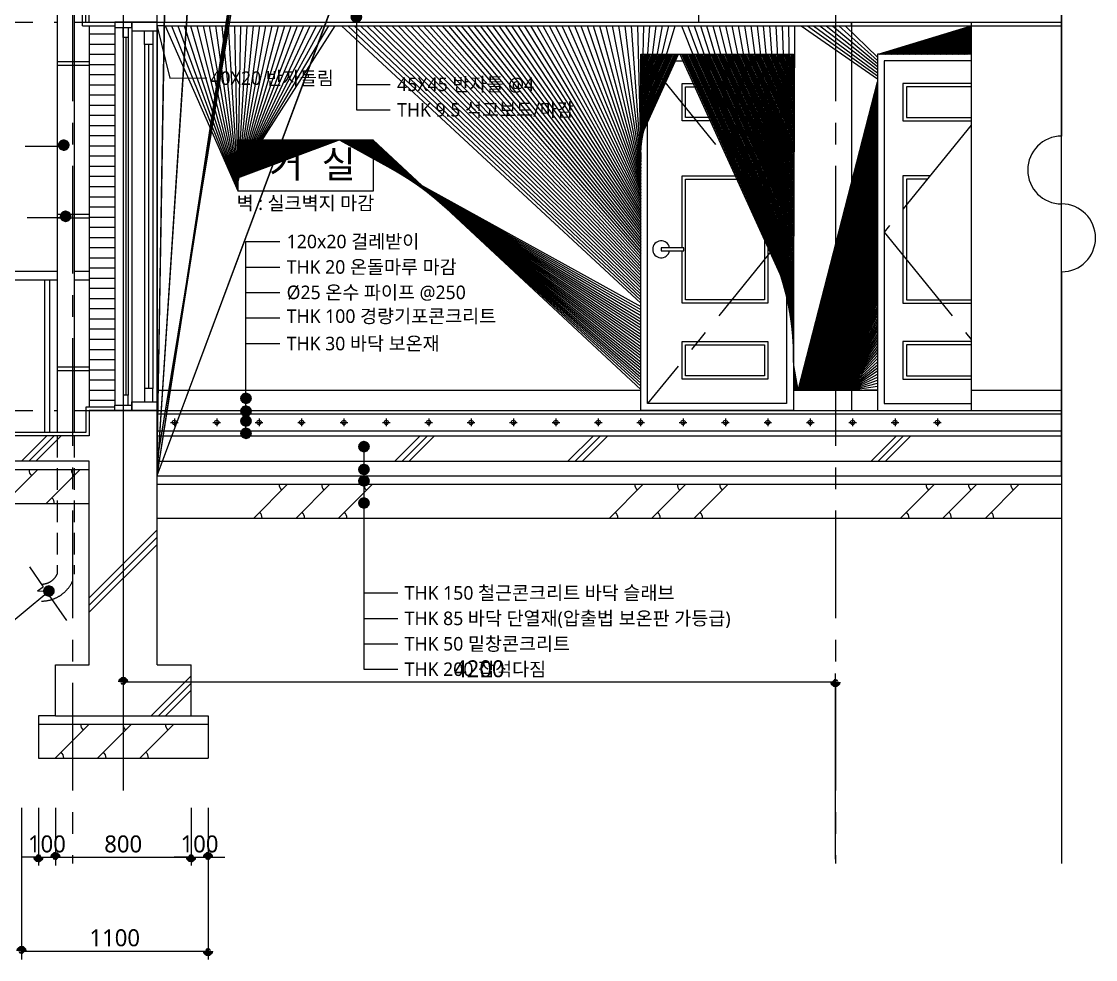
# Model space of a CAD drawing. Header units: millimetres. Extents: x 18875919977 to 37752253206, y 13263225700 to 26526468229.
# Drawn here: x 18876091590 to 18876097924, y 13263228237 to 13263233767 of the extents above; entities that cross this region are included whole.
import ezdxf
from ezdxf.enums import TextEntityAlignment as Align

# ---------------------------------------------------------------- set-up
doc = ezdxf.new("R2010")
doc.units = ezdxf.units.MM
doc.header["$LTSCALE"] = 20
doc.linetypes.add('CENTER', pattern=[50.8, 31.75, -6.35, 6.35, -6.35])
doc.linetypes.add('HIDDEN', pattern=[9.525, 6.35, -3.175])
for name, color, linetype in [('1-Cen', 1, 'CENTER'), ('2-Con', 2, 'Continuous'), ('3-ETC', 3, 'Continuous'), ('4-Win', 4, 'Continuous'), ('5-Fin', 5, 'Continuous'), ('6-Text', 7, 'Continuous')]:
    doc.layers.add(name, color=color, linetype=linetype)
doc.styles.get("Standard").update_dxf_attribs({"font": 'l_10646.ttf'})
doc.dimstyles.new('단면상세도', dxfattribs={"dimscale": 40, "dimtxt": 2.5, "dimasz": 2.5, "dimexe": 1.25, "dimexo": 0.625, "dimtad": 1, "dimtxsty": 'Standard', "dimblk": 'DOTSMALL', "dimcen": 2.5, "dimadec": 0, "dimazin": 0, "dimtfac": 1, "dimtix": 1, "dimtmove": 0, "dimatfit": 3, "dimfxl": 1, "dimarcsym": 0})

# ---------------------------------------------------------------- blocks, each defined once
blk = doc.blocks.new('_DotSmall')
at = {"color": 0, "linetype": 'ByBlock', "const_width": 0.5}
blk.add_lwpolyline([(-0.0625, 0, 1), (0.0625, 0, 1)], format="xyb", close=True, dxfattribs=at)
blk = doc.blocks.new('*D54')
at = {"layer": '6-Text', "color": 0, "lineweight": -2, "transparency": 16777216}
for p, q in [((18876091689.71328, 13263229130.37988), (18876091689.71328, 13263228790.26533)), ((18876091789.71328, 13263229130.37988), (18876091789.71328, 13263228790.26533)), ((18876091689.71328, 13263228840.26533), (18876091589.71328, 13263228840.26533)), ((18876091689.71328, 13263228840.26533), (18876091789.71328, 13263228840.26533)), ((18876091789.71328, 13263228840.26533), (18876091889.71328, 13263228840.26533))]:
    blk.add_line(p, q, dxfattribs=at)
at = {"layer": 'Defpoints', "color": 0, "transparency": 16777216}
for p in [(18876091689.71328, 13263229155.37988), (18876091789.71328, 13263229155.37988), (18876091789.71328, 13263228840.26533)]:
    blk.add_point(p, dxfattribs=at)
at = {"layer": '6-Text', "color": 0, "lineweight": -2, "transparency": 16777216, "xscale": 100, "yscale": 100, "zscale": 100}
blk.add_blockref('_DotSmall', (18876091689.71328, 13263228840.26533), dxfattribs=at)
at = {"layer": '6-Text', "color": 0, "lineweight": -2, "transparency": 16777216, "xscale": 100, "yscale": 100, "zscale": 100, "rotation": 180}
blk.add_blockref('_DotSmall', (18876091789.71328, 13263228840.26533), dxfattribs=at)
at = {"layer": '6-Text', "color": 0, "transparency": 16777216, "insert": (18876091739.71328, 13263228917.76533), "char_height": 100, "attachment_point": 5}
blk.add_mtext('100', dxfattribs=at)
blk = doc.blocks.new('*D55')
at = {"layer": '6-Text', "color": 0, "lineweight": -2, "transparency": 16777216}
for p, q in [((18876091789.71328, 13263229130.37988), (18876091789.71328, 13263228790.26533)), ((18876092589.71328, 13263229130.37988), (18876092589.71328, 13263228790.26533)), ((18876091789.71328, 13263228840.26533), (18876092589.71328, 13263228840.26533))]:
    blk.add_line(p, q, dxfattribs=at)
at = {"layer": 'Defpoints', "color": 0, "transparency": 16777216}
for p in [(18876091789.71328, 13263229155.37988), (18876092589.71328, 13263229155.37988), (18876092589.71328, 13263228840.26533)]:
    blk.add_point(p, dxfattribs=at)
at = {"layer": '6-Text', "color": 0, "lineweight": -2, "transparency": 16777216, "xscale": 100, "yscale": 100, "zscale": 100, "rotation": 180}
blk.add_blockref('_DotSmall', (18876091789.71328, 13263228840.26533), dxfattribs=at)
at = {"layer": '6-Text', "color": 0, "lineweight": -2, "transparency": 16777216, "xscale": 100, "yscale": 100, "zscale": 100}
blk.add_blockref('_DotSmall', (18876092589.71328, 13263228840.26533), dxfattribs=at)
at = {"layer": '6-Text', "color": 0, "transparency": 16777216, "insert": (18876092189.71328, 13263228917.76533), "char_height": 100, "attachment_point": 5}
blk.add_mtext('800', dxfattribs=at)
blk = doc.blocks.new('*D56')
at = {"layer": '6-Text', "color": 0, "lineweight": -2, "transparency": 16777216}
for p, q in [((18876092589.71328, 13263229130.37988), (18876092589.71328, 13263228790.26533)), ((18876092689.71328, 13263229130.37988), (18876092689.71328, 13263228790.26533)), ((18876092589.71328, 13263228840.26533), (18876092489.71328, 13263228840.26533)), ((18876092589.71328, 13263228840.26533), (18876092689.71328, 13263228840.26533)), ((18876092689.71328, 13263228840.26533), (18876092789.71328, 13263228840.26533))]:
    blk.add_line(p, q, dxfattribs=at)
at = {"layer": 'Defpoints', "color": 0, "transparency": 16777216}
for p in [(18876092589.71328, 13263229155.37988), (18876092689.71328, 13263229155.37988), (18876092689.71328, 13263228840.26533)]:
    blk.add_point(p, dxfattribs=at)
at = {"layer": '6-Text', "color": 0, "lineweight": -2, "transparency": 16777216, "xscale": 100, "yscale": 100, "zscale": 100}
blk.add_blockref('_DotSmall', (18876092589.71328, 13263228840.26533), dxfattribs=at)
at = {"layer": '6-Text', "color": 0, "lineweight": -2, "transparency": 16777216, "xscale": 100, "yscale": 100, "zscale": 100, "rotation": 180}
blk.add_blockref('_DotSmall', (18876092689.71328, 13263228840.26533), dxfattribs=at)
at = {"layer": '6-Text', "color": 0, "transparency": 16777216, "insert": (18876092639.71328, 13263228917.76533), "char_height": 100, "attachment_point": 5}
blk.add_mtext('100', dxfattribs=at)
blk = doc.blocks.new('*D65')
at = {"layer": '6-Text', "color": 0, "lineweight": -2, "transparency": 16777216}
for p, q in [((18876091589.71328, 13263229130.37988), (18876091589.71328, 13263228236.97922)), ((18876092689.71328, 13263229130.37988), (18876092689.71328, 13263228236.97922)), ((18876091589.71328, 13263228286.97922), (18876092689.71328, 13263228286.97922))]:
    blk.add_line(p, q, dxfattribs=at)
at = {"layer": 'Defpoints', "color": 0, "transparency": 16777216}
for p in [(18876091589.71328, 13263229155.37988), (18876092689.71328, 13263229155.37988), (18876092689.71328, 13263228286.97922)]:
    blk.add_point(p, dxfattribs=at)
at = {"layer": '6-Text', "color": 0, "lineweight": -2, "transparency": 16777216, "xscale": 100, "yscale": 100, "zscale": 100, "rotation": 180}
blk.add_blockref('_DotSmall', (18876091589.71328, 13263228286.97922), dxfattribs=at)
at = {"layer": '6-Text', "color": 0, "lineweight": -2, "transparency": 16777216, "xscale": 100, "yscale": 100, "zscale": 100}
blk.add_blockref('_DotSmall', (18876092689.71328, 13263228286.97922), dxfattribs=at)
at = {"layer": '6-Text', "color": 0, "transparency": 16777216, "insert": (18876092139.71328, 13263228364.47922), "char_height": 100, "attachment_point": 5}
blk.add_mtext('1100', dxfattribs=at)
blk = doc.blocks.new('*D68')
at = {"layer": '6-Text', "color": 0, "lineweight": -2, "transparency": 16777216}
for p, q in [((18876092189.71328, 13263236954.66068), (18876092189.71328, 13263229822.81249)), ((18876096389.71328, 13263228827.69745), (18876096389.71328, 13263229922.81249)), ((18876096389.71328, 13263229872.81249), (18876092189.71328, 13263229872.81249))]:
    blk.add_line(p, q, dxfattribs=at)
at = {"layer": 'Defpoints', "color": 0, "transparency": 16777216}
for p in [(18876092189.71328, 13263236979.66068), (18876092189.71328, 13263229872.81249), (18876096389.71328, 13263228802.69745)]:
    blk.add_point(p, dxfattribs=at)
at = {"layer": '6-Text', "color": 0, "lineweight": -2, "transparency": 16777216, "xscale": 100, "yscale": 100, "zscale": 100, "rotation": 180}
blk.add_blockref('_DotSmall', (18876092189.71328, 13263229872.81249), dxfattribs=at)
at = {"layer": '6-Text', "color": 0, "lineweight": -2, "transparency": 16777216, "xscale": 100, "yscale": 100, "zscale": 100}
blk.add_blockref('_DotSmall', (18876096389.71328, 13263229872.81249), dxfattribs=at)
at = {"layer": '6-Text', "color": 0, "transparency": 16777216, "insert": (18876094289.71328, 13263229950.31249), "char_height": 100, "attachment_point": 5}
blk.add_mtext('4200', dxfattribs=at)

msp = doc.modelspace()

# ---------------------------------------------------------------- hatches: boundary and pattern name
at = {"layer": '5-Fin'}
h = msp.add_hatch(dxfattribs=at)
h.set_pattern_fill('_USER', color=256, scale=40, angle=45, double=1, pattern_type=0)
h.set_pattern_definition([(45, (13967.713, -9483.277), (-28.28427124746, 28.28427124746), []), (135, (13967.713, -9483.277), (-28.28427124746, -28.28427124746), [])])
h.paths.add_polyline_path([(18876097723.63134, 13263231174.11114), (18876092389.71328, 13263231174.11114), (18876092389.71328, 13263231089.11114), (18876097723.63134, 13263231089.11114)])
h.paths.add_polyline_path([(18876097723.63134, 13263231354.11114), (18876092389.71328, 13263231354.11114), (18876092389.71328, 13263231324.11114), (18876097723.63134, 13263231324.11114)])
h.paths.add_polyline_path([(18876092569.71328, 13263234420.40223), (18876092884.71328, 13263234546.40223), (18876092884.71328, 13263234740.26816), (18876092389.71328, 13263234542.26816), (18876092389.71328, 13263233816.76816), (18876092434.71328, 13263233816.76816), (18876092569.71328, 13263233816.76816)])
h.paths.add_polyline_path([(18876093784.71328, 13263234906.40223), (18876093784.71328, 13263235100.26816), (18876092952.21328, 13263234767.26816), (18876092952.21328, 13263234758.26816), (18876092974.71328, 13263234758.26816), (18876092974.71328, 13263234713.26816), (18876092929.71328, 13263234713.26816), (18876092929.71328, 13263234564.40223)])
h.paths.add_polyline_path([(18876094684.71328, 13263235460.26816), (18876093852.21328, 13263235127.26816), (18876093852.21328, 13263235118.26816), (18876093874.71328, 13263235118.26816), (18876093874.71328, 13263235073.26816), (18876093829.71328, 13263235073.26816), (18876093829.71328, 13263234924.40223), (18876094684.71328, 13263235266.40223)])
h.paths.add_polyline_path([(18876095584.71328, 13263235626.40223), (18876095584.71328, 13263235820.26816), (18876094752.21328, 13263235487.26816), (18876094752.21328, 13263235478.26816), (18876094774.71328, 13263235478.26816), (18876094774.71328, 13263235433.26816), (18876094729.71328, 13263235433.26816), (18876094729.71328, 13263235284.40223)])
h.paths.add_polyline_path([(18876096484.71328, 13263235842.26816), (18876096389.71328, 13263235842.26816), (18876095652.21328, 13263235842.26816), (18876095652.21328, 13263235838.26816), (18876095674.71328, 13263235838.26816), (18876095674.71328, 13263235793.26816), (18876095629.71328, 13263235793.26816), (18876095629.71328, 13263235644.40223), (18876095674.37812, 13263235662.26816), (18876096389.71328, 13263235662.26816), (18876096484.71328, 13263235662.26816)])
h.paths.add_polyline_path([(18876097339.71328, 13263235744.26816), (18876097362.21328, 13263235744.26816), (18876097362.21328, 13263235753.26816), (18876097139.71329, 13263235842.26816), (18876096574.71328, 13263235842.26816), (18876096574.71328, 13263235797.26816), (18876096529.71328, 13263235797.26816), (18876096529.71328, 13263235662.26816), (18876097105.04845, 13263235662.26816), (18876097384.71328, 13263235550.40223), (18876097384.71328, 13263235699.26816), (18876097339.71328, 13263235699.26816)])
h.paths.add_polyline_path([(18876097723.63134, 13263235608.70094), (18876097429.71328, 13263235726.26816), (18876097429.71328, 13263235532.40223), (18876097723.63134, 13263235414.835)])
h = msp.add_hatch(dxfattribs=at)
h.set_pattern_fill('_USER', color=256, scale=60, pattern_type=0)
h.set_pattern_definition([(0, (18876097189.69, 13263231594.11), (0, 60), [])])
h.paths.add_polyline_path([(18876092139.71328, 13263233732.26816), (18876092139.71328, 13263233742.26816), (18876091989.71329, 13263233742.26816), (18876091989.71328, 13263231494.11114), (18876092139.71328, 13263231494.11114), (18876092139.71328, 13263231504.11114)])
h = msp.add_hatch(dxfattribs=at)
h.set_pattern_fill('_USER', color=256, scale=300, angle=90, pattern_type=0)
h.set_pattern_definition([(90, (13967.7, -9483.28), (-300, 2e-14), [])])
h.paths.add_polyline_path([(18876095242.21329, 13263233574.11114), (18876096142.21329, 13263233574.11114), (18876096142.21329, 13263231594.11114), (18876096484.71328, 13263231594.11114), (18876096484.71329, 13263233742.26816), (18876092429.71328, 13263233742.26816), (18876092389.71328, 13263233742.26816), (18876092389.71328, 13263233712.26816), (18876092389.71328, 13263231594.11114), (18876095242.21329, 13263231594.11114)])
h.paths.add_polyline_path([(18876093665.8474, 13263232768.00656), (18876092865.8474, 13263232768.00656), (18876092865.8474, 13263233068.00656), (18876093665.8474, 13263233068.00656)], flags=16)
h.paths.add_polyline_path([(18876097189.68955, 13263233742.26816), (18876096484.71329, 13263233742.26816), (18876096484.71328, 13263231594.11114), (18876096637.21329, 13263231594.11114), (18876096637.21329, 13263233574.11115), (18876097189.68955, 13263233574.11115)])
h.paths.add_polyline_path([(18876092835.64328, 13263232627.93163), (18876093795.91355, 13263232627.93163), (18876093795.91355, 13263232763.66136), (18876092835.64328, 13263232763.66136)], flags=24)
h.paths.add_polyline_path([(18876092969.1447, 13263232789.31396), (18876093642.5501, 13263232789.31396), (18876093642.5501, 13263233060.77342), (18876092969.1447, 13263233060.77342)], flags=8)
h.paths.add_polyline_path([(18876092681.17168, 13263233364.8559), (18876093553.55005, 13263233364.8559), (18876093553.55005, 13263233500.58563), (18876092681.17168, 13263233500.58563)], flags=24)
h.paths.add_polyline_path([(18876093779.41761, 13263233165.23063), (18876095020.87707, 13263233165.23063), (18876095020.87707, 13263233316.69009), (18876093779.41761, 13263233316.69009)], flags=24)
h.paths.add_polyline_path([(18876093782.03923, 13263233328.33874), (18876094743.76896, 13263233328.33874), (18876094743.76896, 13263233464.06847), (18876093782.03923, 13263233464.06847)], flags=24)
h.paths.add_polyline_path([(18876093131.08015, 13263232401.75884), (18876094072.05312, 13263232401.75884), (18876094072.05312, 13263232537.48857), (18876093131.08015, 13263232537.48857)], flags=24)
h.paths.add_polyline_path([(18876093131.05312, 13263232251.6237), (18876094309.26933, 13263232251.6237), (18876094309.26933, 13263232387.51559), (18876093131.05312, 13263232387.51559)], flags=24)
h.paths.add_polyline_path([(18876093131.05312, 13263232101.94802), (18876094388.02609, 13263232101.94802), (18876094388.02609, 13263232237.83992), (18876093131.05312, 13263232237.83992)], flags=24)
h.paths.add_polyline_path([(18876093131.02609, 13263231961.59667), (18876094565.67474, 13263231961.59667), (18876094565.67474, 13263232097.65073), (18876093131.02609, 13263232097.65073)], flags=24)
h.paths.add_polyline_path([(18876093131.08015, 13263231800.24532), (18876094198.5396, 13263231800.24532), (18876094198.5396, 13263231935.97505), (18876093131.08015, 13263231935.97505)], flags=24)

# ---------------------------------------------------------------- linework, layer by layer
at = {"layer": '1-Cen'}
for p, q in [((18876091889.71329, 13263236979.66069), (18876091889.71328, 13263228802.69745)), ((18876092189.71328, 13263236979.66068), (18876092189.71328, 13263229155.37988)), ((18876096389.71329, 13263236979.66068), (18876096389.71328, 13263228802.69745)), ((18876088735.35189, 13263233762.26816), (18876091799.71328, 13263233762.26816)), ((18876091899.71329, 13263233762.26816), (18876097723.63134, 13263233762.26816)), ((18876095282.21329, 13263233534.11114), (18876096102.21329, 13263232524.11114)), ((18876097189.68955, 13263233155.33191), (18876096677.21329, 13263232524.11115)), ((18876096102.21329, 13263232524.11114), (18876095282.21329, 13263231514.11114)), ((18876096677.21329, 13263232524.11115), (18876097189.68956, 13263231892.89038)), ((18876088735.35189, 13263231474.11114), (18876091799.71328, 13263231474.11114)), ((18876091899.71328, 13263231474.11114), (18876097723.63134, 13263231474.11114))]:
    msp.add_line(p, q, dxfattribs=at)
at = {"layer": '2-Con'}
for p, q in [((18876092389.71328, 13263233762.26816), (18876092389.71328, 13263234542.26816)), ((18876091989.71329, 13263233762.26816), (18876091989.71329, 13263234382.26816)), ((18876091989.71329, 13263233762.26816), (18876092389.71328, 13263233762.26816)), ((18876092389.71328, 13263231324.11114), (18876092389.71328, 13263231474.11114)), ((18876092389.71328, 13263231324.11114), (18876097723.63134, 13263231324.11114)), ((18876091989.71328, 13263231174.11114), (18876091425.12348, 13263231174.11114)), ((18876091989.71328, 13263229974.11114), (18876091989.71328, 13263231174.11114)), ((18876092389.71328, 13263231174.11114), (18876097723.63134, 13263231174.11114)), ((18876092389.71328, 13263229974.11114), (18876092389.71328, 13263231174.11114)), ((18876091789.71328, 13263229974.11114), (18876091989.71328, 13263229974.11114)), ((18876091789.71328, 13263229674.11114), (18876091789.71328, 13263229974.11114)), ((18876092389.71328, 13263229974.11114), (18876092589.71328, 13263229974.11114)), ((18876092589.71328, 13263229674.11114), (18876092589.71328, 13263229974.11114)), ((18876091789.71328, 13263229674.11114), (18876092589.71328, 13263229674.11114))]:
    msp.add_line(p, q, dxfattribs=at)
msp.add_lwpolyline([(18876092389.71328, 13263231474.11114), (18876091989.71328, 13263231474.11114), (18876091989.71328, 13263231324.11114), (18876091089.71328, 13263231324.11114), (18876091089.71328, 13263231174.11114), (18876090789.71328, 13263231174.11114), (18876090789.71328, 13263231024.11114), (18876090489.71328, 13263231024.11114), (18876090489.71328, 13263230874.11114), (18876090489.71328, 13263230574.11114)], dxfattribs=at)
at = {"layer": '3-ETC', "linetype": 'HIDDEN'}
for p, q in [((18876091969.71329, 13263233762.26816), (18876091969.71329, 13263234183.8231)), ((18876091799.71328, 13263231324.11114), (18876091799.71328, 13263230508.7586)), ((18876091899.71328, 13263231324.11114), (18876091899.71328, 13263230508.7586))]:
    msp.add_line(p, q, dxfattribs=at)
at = {"layer": '3-ETC'}
for p, q in [((18876091799.71329, 13263233983.8231), (18876091799.71328, 13263231344.11114)), ((18876091899.71329, 13263233983.8231), (18876091899.71328, 13263231344.11114)), ((18876097189.68955, 13263233762.26816), (18876097189.68954, 13263231474.11114)), ((18876091989.71328, 13263233528.18965), (18876091799.71328, 13263233528.18965)), ((18876091989.71328, 13263233508.18965), (18876091799.71328, 13263233508.18965)), ((18876091989.71328, 13263232628.18965), (18876091799.71328, 13263232628.18965)), ((18876091989.71328, 13263232608.18965), (18876091799.71328, 13263232608.18965)), ((18876091207.90989, 13263232294.11114), (18876091799.71329, 13263232294.11114)), ((18876091219.71328, 13263232244.11114), (18876091799.71328, 13263232244.11114)), ((18876091727.85017, 13263231344.11114), (18876091727.85017, 13263232244.11114)), ((18876091757.85017, 13263231344.11114), (18876091757.85017, 13263232244.11114)), ((18876091899.71328, 13263232244.11114), (18876091989.71328, 13263232244.11114)), ((18876091899.71329, 13263232294.11114), (18876091989.71328, 13263232294.11114)), ((18876091989.71328, 13263231728.18965), (18876091799.71328, 13263231728.18965)), ((18876091989.71328, 13263231708.18965), (18876091799.71328, 13263231708.18965)), ((18876092389.71328, 13263231594.11114), (18876095242.21329, 13263231594.11114)), ((18876096142.21329, 13263231594.11114), (18876096637.21329, 13263231594.11114)), ((18876097189.68954, 13263231594.11114), (18876097723.63134, 13263231594.11114)), ((18876092389.71328, 13263231474.11114), (18876097723.63134, 13263231474.11114)), ((18876092389.71328, 13263231454.11114), (18876097723.63134, 13263231454.11114)), ((18876092491.17492, 13263231425.69108), (18876092491.17492, 13263231380.69108)), ((18876092741.17492, 13263231425.69108), (18876092741.17492, 13263231380.69108)), ((18876092991.17492, 13263231425.69108), (18876092991.17492, 13263231380.69108)), ((18876093241.17492, 13263231425.69108), (18876093241.17492, 13263231380.69108)), ((18876093491.17492, 13263231425.69108), (18876093491.17492, 13263231380.69108)), ((18876093741.17492, 13263231425.69108), (18876093741.17492, 13263231380.69108)), ((18876093991.17492, 13263231425.69108), (18876093991.17492, 13263231380.69108)), ((18876094241.17492, 13263231425.69108), (18876094241.17492, 13263231380.69108)), ((18876094491.17492, 13263231425.69108), (18876094491.17492, 13263231380.69108)), ((18876094741.17492, 13263231425.69108), (18876094741.17492, 13263231380.69108)), ((18876094991.17492, 13263231425.69108), (18876094991.17492, 13263231380.69108)), ((18876095241.17492, 13263231425.69108), (18876095241.17492, 13263231380.69108)), ((18876095491.17492, 13263231425.69108), (18876095491.17492, 13263231380.69108)), ((18876095741.17492, 13263231425.69108), (18876095741.17492, 13263231380.69108)), ((18876095991.17492, 13263231425.69108), (18876095991.17492, 13263231380.69108)), ((18876096241.17492, 13263231425.69108), (18876096241.17492, 13263231380.69108)), ((18876096491.17492, 13263231425.69108), (18876096491.17492, 13263231380.69108)), ((18876096741.17492, 13263231425.69108), (18876096741.17492, 13263231380.69108)), ((18876096991.17492, 13263231425.69108), (18876096991.17492, 13263231380.69108)), ((18876092389.71328, 13263231354.11114), (18876097723.63134, 13263231354.11114)), ((18876092468.67492, 13263231403.19108), (18876092513.67492, 13263231403.19108)), ((18876092718.67492, 13263231403.19108), (18876092763.67492, 13263231403.19108)), ((18876092968.67492, 13263231403.19108), (18876093013.67492, 13263231403.19108)), ((18876093218.67492, 13263231403.19108), (18876093263.67492, 13263231403.19108)), ((18876093468.67492, 13263231403.19108), (18876093513.67492, 13263231403.19108)), ((18876093718.67492, 13263231403.19108), (18876093763.67492, 13263231403.19108)), ((18876093968.67492, 13263231403.19108), (18876094013.67492, 13263231403.19108)), ((18876094218.67492, 13263231403.19108), (18876094263.67492, 13263231403.19108)), ((18876094468.67492, 13263231403.19108), (18876094513.67492, 13263231403.19108)), ((18876094718.67492, 13263231403.19108), (18876094763.67492, 13263231403.19108)), ((18876094968.67492, 13263231403.19108), (18876095013.67492, 13263231403.19108)), ((18876095218.67492, 13263231403.19108), (18876095263.67492, 13263231403.19108)), ((18876095468.67492, 13263231403.19108), (18876095513.67492, 13263231403.19108)), ((18876095718.67492, 13263231403.19108), (18876095763.67492, 13263231403.19108)), ((18876095968.67492, 13263231403.19108), (18876096013.67492, 13263231403.19108)), ((18876096218.67492, 13263231403.19108), (18876096263.67492, 13263231403.19108)), ((18876096468.67492, 13263231403.19108), (18876096513.67492, 13263231403.19108)), ((18876096718.67492, 13263231403.19108), (18876096763.67492, 13263231403.19108)), ((18876096968.67492, 13263231403.19108), (18876097013.67492, 13263231403.19108))]:
    msp.add_line(p, q, dxfattribs=at)
for centre in [(18876092491.17492, 13263231403.19108), (18876092741.17492, 13263231403.19108), (18876092991.17492, 13263231403.19108), (18876093241.17492, 13263231403.19108), (18876093491.17492, 13263231403.19108), (18876093741.17492, 13263231403.19108), (18876093991.17492, 13263231403.19108), (18876094241.17492, 13263231403.19108), (18876094491.17492, 13263231403.19108), (18876094741.17492, 13263231403.19108), (18876094991.17492, 13263231403.19108), (18876095241.17492, 13263231403.19108), (18876095491.17492, 13263231403.19108), (18876095741.17492, 13263231403.19108), (18876095991.17492, 13263231403.19108), (18876096241.17492, 13263231403.19108), (18876096491.17492, 13263231403.19108), (18876096741.17492, 13263231403.19108), (18876096991.17492, 13263231403.19108)]:
    msp.add_circle(centre, 12.5, dxfattribs=at)
at = {"layer": '3-ETC', "linetype": 'HIDDEN'}
for radius in [100.60261, 200.60261]:
    msp.add_arc((18876091708.25097, 13263230550.65766), radius, 270.006556982, 335.387404587, dxfattribs=at)
at = {"layer": '4-Win'}
for p, q in [((18876092139.71328, 13263233732.26816), (18876092139.71328, 13263231504.11114)), ((18876092239.71328, 13263233732.26816), (18876092239.71328, 13263231504.11114)), ((18876092389.71328, 13263233712.26816), (18876092389.71328, 13263231524.11114)), ((18876092189.71328, 13263233672.26816), (18876092189.71328, 13263231564.11114)), ((18876092219.71328, 13263233672.26816), (18876092219.71328, 13263231564.11114)), ((18876092314.71328, 13263233632.26816), (18876092314.71328, 13263231604.11114)), ((18876092364.71328, 13263233632.26816), (18876092364.71328, 13263231604.11114)), ((18876097189.68955, 13263233574.11115), (18876096637.21329, 13263233574.11115)), ((18876096637.21329, 13263233574.11115), (18876096637.21329, 13263231474.11115)), ((18876097189.68955, 13263233534.11115), (18876096677.21329, 13263233534.11115)), ((18876096677.21329, 13263233534.11115), (18876096677.21329, 13263231514.11115)), ((18876097189.68955, 13263233401.75258), (18876096788.10986, 13263233401.75258)), ((18876096788.10986, 13263233401.75258), (18876096788.10986, 13263233180.43743)), ((18876097189.68955, 13263233381.75258), (18876096808.10986, 13263233381.75258)), ((18876096808.10986, 13263233381.75258), (18876096808.10986, 13263233200.43743)), ((18876096808.10986, 13263233200.43743), (18876097189.68955, 13263233200.43743)), ((18876096788.10986, 13263233180.43743), (18876097189.68955, 13263233180.43743)), ((18876096947.95707, 13263232857.58825), (18876096788.10986, 13263232857.58824)), ((18876096788.10986, 13263232857.58824), (18876096788.10986, 13263232105.60608)), ((18876096931.71945, 13263232837.58825), (18876096808.10986, 13263232837.58824)), ((18876096808.10986, 13263232837.58824), (18876096808.10986, 13263232125.60608)), ((18876095495.43757, 13263232432.92107), (18876095362.21329, 13263232432.92107)), ((18876095362.21329, 13263232432.92107), (18876095362.21329, 13263232415.3012)), ((18876095495.43757, 13263232415.3012), (18876095495.43757, 13263232432.92107)), ((18876095362.21329, 13263232415.3012), (18876095495.43757, 13263232415.3012)), ((18876096808.10986, 13263232125.60608), (18876097189.68955, 13263232125.60608)), ((18876096788.10986, 13263232105.60608), (18876097189.68955, 13263232105.60608)), ((18876097189.68955, 13263231879.95132), (18876096788.10986, 13263231879.95132)), ((18876096788.10986, 13263231879.95132), (18876096788.10986, 13263231658.63617)), ((18876097189.68955, 13263231859.95132), (18876096808.10986, 13263231859.95132)), ((18876096808.10986, 13263231859.95132), (18876096808.10986, 13263231678.63617)), ((18876096808.10986, 13263231678.63617), (18876097189.68955, 13263231678.63617)), ((18876096788.10986, 13263231658.63617), (18876097189.68955, 13263231658.63617)), ((18876096637.21329, 13263231474.11115), (18876097189.68955, 13263231474.11115)), ((18876096677.21329, 13263231514.11115), (18876097189.68955, 13263231514.11115))]:
    msp.add_line(p, q, dxfattribs=at)
for points in [[(18876092239.71328, 13263233762.26816), (18876092139.71328, 13263233762.26816), (18876092139.71328, 13263233732.26816), (18876092239.71328, 13263233732.26816)], [(18876092389.71328, 13263233762.26816), (18876092239.71328, 13263233762.26816), (18876092239.71328, 13263233712.26816), (18876092389.71328, 13263233712.26816)], [(18876092189.71328, 13263233732.26816), (18876092219.71328, 13263233732.26816), (18876092219.71328, 13263233672.26816), (18876092189.71328, 13263233672.26816)], [(18876092314.71328, 13263233712.26816), (18876092364.71328, 13263233712.26816), (18876092364.71328, 13263233632.26816), (18876092314.71328, 13263233632.26816)], [(18876096142.21329, 13263231474.11114), (18876095242.21329, 13263231474.11114), (18876095242.21329, 13263233574.11114), (18876096142.21329, 13263233574.11114)], [(18876096102.21329, 13263231514.11114), (18876095282.21329, 13263231514.11114), (18876095282.21329, 13263233534.11114), (18876096102.21329, 13263233534.11114)], [(18876095486.59964, 13263233401.75257), (18876095991.31672, 13263233401.75257), (18876095991.31672, 13263233180.43742), (18876095486.59964, 13263233180.43742)], [(18876095506.59964, 13263233381.75257), (18876095971.31672, 13263233381.75257), (18876095971.31672, 13263233200.43742), (18876095506.59964, 13263233200.43742)], [(18876095506.59964, 13263232837.58824), (18876095971.31672, 13263232837.58824), (18876095971.31672, 13263232125.60607), (18876095506.59964, 13263232125.60607)], [(18876095486.59964, 13263231879.95131), (18876095991.31672, 13263231879.95131), (18876095991.31672, 13263231658.63616), (18876095486.59964, 13263231658.63616)], [(18876095506.59964, 13263231859.95131), (18876095971.31672, 13263231859.95131), (18876095971.31672, 13263231678.63616), (18876095506.59964, 13263231678.63616)], [(18876092314.71328, 13263231524.11114), (18876092364.71328, 13263231524.11114), (18876092364.71328, 13263231604.11114), (18876092314.71328, 13263231604.11114)], [(18876092189.71328, 13263231504.11114), (18876092219.71328, 13263231504.11114), (18876092219.71328, 13263231564.11114), (18876092189.71328, 13263231564.11114)], [(18876092239.71328, 13263231474.11114), (18876092139.71328, 13263231474.11114), (18876092139.71328, 13263231504.11114), (18876092239.71328, 13263231504.11114)], [(18876092389.71328, 13263231474.11114), (18876092239.71328, 13263231474.11114), (18876092239.71328, 13263231524.11114), (18876092389.71328, 13263231524.11114)]]:
    msp.add_lwpolyline(points, close=True, dxfattribs=at)
msp.add_lwpolyline([(18876095486.59964, 13263232432.92107), (18876095486.59964, 13263232857.58824), (18876095991.31672, 13263232857.58824), (18876095991.31672, 13263232105.60607), (18876095486.59964, 13263232105.60607), (18876095486.59964, 13263232415.3012)], dxfattribs=at)
msp.add_arc((18876095362.21329, 13263232424.11114), 50, 10.148424022, 349.851575978, dxfattribs=at)
at = {"layer": '5-Fin'}
for p, q in [((18876091949.71329, 13263233742.26816), (18876091949.71329, 13263234183.8231)), ((18876091949.71329, 13263233742.26816), (18876092139.71328, 13263233742.26816)), ((18876092429.71328, 13263233742.26816), (18876097723.63134, 13263233742.26816)), ((18876092204.71328, 13263233672.26816), (18876092204.71328, 13263231564.11114)), ((18876092339.71328, 13263233632.26816), (18876092339.71328, 13263231604.11114)), ((18876092139.71328, 13263231494.11114), (18876091969.71328, 13263231494.11114)), ((18876091969.71328, 13263231494.11114), (18876091969.71328, 13263231344.11114)), ((18876091969.71328, 13263231344.11114), (18876091069.71328, 13263231344.11114)), ((18876091589.77489, 13263231174.11114), (18876091739.77489, 13263231324.11114)), ((18876091632.2013, 13263231174.11114), (18876091782.2013, 13263231324.11114)), ((18876091674.6277, 13263231174.11114), (18876091824.6277, 13263231324.11114)), ((18876093791.55455, 13263231174.11114), (18876093941.55455, 13263231324.11114)), ((18876093833.98095, 13263231174.11114), (18876093983.98096, 13263231324.11114)), ((18876093876.40736, 13263231174.11114), (18876094026.40736, 13263231324.11114)), ((18876094812.64907, 13263231174.11114), (18876094962.64907, 13263231324.11114)), ((18876094855.07547, 13263231174.11114), (18876095005.07547, 13263231324.11114)), ((18876094897.50188, 13263231174.11114), (18876095047.50188, 13263231324.11114)), ((18876096599.78534, 13263231174.11114), (18876096749.78534, 13263231324.11114)), ((18876096642.21174, 13263231174.11114), (18876096792.21174, 13263231324.11114)), ((18876096684.63815, 13263231174.11114), (18876096834.63815, 13263231324.11114)), ((18876091484.14048, 13263230924.11114), (18876091684.14049, 13263231124.11114)), ((18876091734.14048, 13263230924.11114), (18876091934.14049, 13263231124.11114)), ((18876092959.07474, 13263230839.11114), (18876093159.07475, 13263231039.11114)), ((18876093209.07474, 13263230839.11114), (18876093409.07475, 13263231039.11114)), ((18876093459.07474, 13263230839.11114), (18876093659.07475, 13263231039.11114)), ((18876095056.67231, 13263230839.11114), (18876095256.67233, 13263231039.11114)), ((18876095306.67231, 13263230839.11114), (18876095506.67233, 13263231039.11114)), ((18876095556.67231, 13263230839.11114), (18876095756.67233, 13263231039.11114)), ((18876096773.94243, 13263230839.11114), (18876096973.94244, 13263231039.11114)), ((18876097023.94243, 13263230839.11114), (18876097223.94244, 13263231039.11114)), ((18876097273.94243, 13263230839.11114), (18876097473.94244, 13263231039.11114)), ((18876091989.71328, 13263230326.8886), (18876092389.71328, 13263230726.88859)), ((18876091989.71329, 13263230369.315), (18876092389.71328, 13263230769.315)), ((18876091989.71329, 13263230284.4622), (18876092389.71328, 13263230684.46219)), ((18876092354.86047, 13263229674.11114), (18876092589.71328, 13263229908.96395)), ((18876092397.28688, 13263229674.11114), (18876092589.71328, 13263229866.53755)), ((18876092439.71328, 13263229674.11114), (18876092589.71329, 13263229824.11114)), ((18876091788.60336, 13263229424.11114), (18876091988.60337, 13263229624.11114)), ((18876092038.60336, 13263229424.11114), (18876092238.60337, 13263229624.11114)), ((18876092288.60336, 13263229424.11114), (18876092488.60337, 13263229624.11114))]:
    msp.add_line(p, q, dxfattribs=at)
for centre, start, end in [((18876091684.14049, 13263231124.11114), 180, 225), ((18876091934.14049, 13263231124.11114), 180, 225), ((18876093159.07475, 13263231039.11114), 180, 225), ((18876093409.07475, 13263231039.11114), 180, 225), ((18876093659.07475, 13263231039.11114), 180, 225), ((18876095256.67233, 13263231039.11114), 180, 225), ((18876095506.67233, 13263231039.11114), 180, 225), ((18876095756.67233, 13263231039.11114), 180, 225), ((18876096973.94244, 13263231039.11114), 180, 225), ((18876097223.94244, 13263231039.11114), 180, 225), ((18876097473.94244, 13263231039.11114), 180, 225), ((18876091984.14048, 13263230924.11114), 180, 180), ((18876091734.14048, 13263230924.11114), 0, 45), ((18876092959.07474, 13263230839.11114), 0, 45), ((18876093209.07474, 13263230839.11114), 0, 45), ((18876093459.07474, 13263230839.11114), 180, 180), ((18876093459.07474, 13263230839.11114), 0, 45), ((18876095056.67231, 13263230839.11114), 0, 45), ((18876095306.67231, 13263230839.11114), 0, 45), ((18876095556.67231, 13263230839.11114), 180, 180), ((18876095556.67231, 13263230839.11114), 0, 45), ((18876096773.94243, 13263230839.11114), 0, 45), ((18876097023.94243, 13263230839.11114), 0, 45), ((18876097273.94243, 13263230839.11114), 180, 180), ((18876097273.94243, 13263230839.11114), 0, 45), ((18876091988.60337, 13263229624.11114), 180, 225), ((18876092238.60337, 13263229624.11114), 180, 225), ((18876092488.60337, 13263229624.11114), 180, 225), ((18876091788.60336, 13263229424.11114), 0, 45), ((18876092038.60336, 13263229424.11114), 0, 45), ((18876092288.60336, 13263229424.11114), 180, 180), ((18876092288.60336, 13263229424.11114), 0, 45)]:
    msp.add_arc(centre, 50, start, end, dxfattribs=at)
at = {"layer": '6-Text'}
for p, q in [((18876097723.63134, 13263236979.66068), (18876097723.63134, 13263233091.17907)), ((18876095584.71328, 13263233762.26816), (18876095584.71328, 13263234556.88004)), ((18876093564.66085, 13263233816.76816), (18876093564.66085, 13263233246.47388)), ((18876092389.71328, 13263233762.26816), (18876097723.63134, 13263233762.26816)), ((18876096484.71329, 13263233762.26816), (18876096484.71328, 13263231474.11114)), ((18876096484.71329, 13263233742.26816), (18876096484.71329, 13263233762.26816)), ((18876091989.71329, 13263233742.26816), (18876091989.71328, 13263231494.11114)), ((18876092389.71328, 13263233737.26816), (18876092463.7933, 13263233432.99104)), ((18876092463.7933, 13263233432.99104), (18876092683.68325, 13263233434.45261)), ((18876093564.66085, 13263233396.47388), (18876093764.66085, 13263233396.47388)), ((18876093564.66085, 13263233246.47388), (18876093764.66085, 13263233246.47388)), ((18876091811.57836, 13263233029.58704), (18876091611.57836, 13263233029.58704)), ((18876091822.65623, 13263232609.91222), (18876091622.65623, 13263232609.91222)), ((18876092913.70177, 13263231339.17383), (18876092913.70177, 13263232469.35343)), ((18876092913.70177, 13263232469.35343), (18876093113.70177, 13263232469.35343)), ((18876092913.70177, 13263232319.35343), (18876093113.70177, 13263232319.35343)), ((18876097723.63134, 13263232291.17907), (18876097723.63134, 13263228802.69745)), ((18876092913.70177, 13263232169.35343), (18876093113.70177, 13263232169.35343)), ((18876092913.70177, 13263232019.35343), (18876093113.70177, 13263232019.35343)), ((18876092913.70177, 13263231869.35343), (18876093113.70177, 13263231869.35343)), ((18876093609.39539, 13263231260.62008), (18876093609.39539, 13263229948.35582)), ((18876091989.71328, 13263231124.11114), (18876091436.92688, 13263231124.11114)), ((18876092389.71328, 13263231089.11114), (18876097723.63134, 13263231089.11114)), ((18876092389.71328, 13263231039.11114), (18876097723.63134, 13263231039.11114)), ((18876091989.71328, 13263230924.11114), (18876091484.14048, 13263230924.11114)), ((18876092389.71328, 13263230839.11114), (18876097723.63134, 13263230839.11114)), ((18876091636.33681, 13263230551.92965), (18876091717.88852, 13263230434.02757)), ((18876091349.13315, 13263230076.64861), (18876091751.35275, 13263230409.38665)), ((18876091684.36716, 13263230410.84117), (18876091717.88852, 13263230434.02757)), ((18876091684.36716, 13263230410.84117), (18876091783.33833, 13263230407.93213)), ((18876091783.33833, 13263230407.93213), (18876091751.27751, 13263230385.75598)), ((18876093609.39539, 13263230398.35582), (18876093809.39539, 13263230398.35582)), ((18876091751.27751, 13263230385.75598), (18876091854.65572, 13263230236.2986)), ((18876093609.39539, 13263230248.35582), (18876093809.39539, 13263230248.35582)), ((18876093609.39539, 13263230098.35582), (18876093809.39539, 13263230098.35582)), ((18876093609.39539, 13263229948.35582), (18876093809.39539, 13263229948.35582)), ((18876091789.71328, 13263229674.11114), (18876091689.71328, 13263229674.11114)), ((18876091689.71328, 13263229674.11114), (18876091689.71328, 13263229424.11114)), ((18876092589.71328, 13263229674.11114), (18876092689.71328, 13263229674.11114)), ((18876092689.71328, 13263229674.11114), (18876092689.71328, 13263229674.11114)), ((18876092689.71328, 13263229674.11114), (18876092689.71328, 13263229424.11114)), ((18876091689.71328, 13263229624.11114), (18876092689.71328, 13263229624.11114)), ((18876091689.71328, 13263229424.11114), (18876092689.71328, 13263229424.11114))]:
    msp.add_line(p, q, dxfattribs=at)
at = {"layer": '6-Text', "const_width": 35}
for points in [[(18876093547.16085, 13263233793.22632, 1), (18876093582.16085, 13263233793.22632, 1)], [(18876091856.57836, 13263233038.08704, 1), (18876091821.57836, 13263233038.08704, 1)], [(18876091867.65623, 13263232618.41222, 1), (18876091832.65623, 13263232618.41222, 1)], [(18876092896.20177, 13263231545.41459, -1), (18876092931.20177, 13263231545.41459, -1)], [(18876092896.20177, 13263231469.99399, -1), (18876092931.20177, 13263231469.99399, -1)], [(18876092896.20177, 13263231411.65516, -1), (18876092931.20177, 13263231411.65516, -1)], [(18876092896.20177, 13263231339.17383, -1), (18876092931.20177, 13263231339.17383, -1)], [(18876093591.89539, 13263231260.62008, 1), (18876093626.89539, 13263231260.62008, 1)], [(18876093591.89539, 13263231125.93532, 1), (18876093626.89539, 13263231125.93532, 1)], [(18876093591.89539, 13263231058.59302, 1), (18876093626.89539, 13263231058.59302, 1)], [(18876093591.89539, 13263230928.39764, 1), (18876093626.89539, 13263230928.39764, 1)], [(18876091768.85275, 13263230409.38665, 1), (18876091733.85275, 13263230409.38665, 1)]]:
    msp.add_lwpolyline(points, format="xyb", close=True, dxfattribs=at)
at = {"layer": '6-Text'}
for points in [[(18876092389.71328, 13263233762.26816), (18876092429.71328, 13263233762.26816), (18876092429.71328, 13263233742.26816), (18876092389.71328, 13263233742.26816)], [(18876092865.8474, 13263232768.00656), (18876093665.8474, 13263232768.00656), (18876093665.8474, 13263233068.00656), (18876092865.8474, 13263233068.00656)]]:
    msp.add_lwpolyline(points, close=True, dxfattribs=at)
for centre, start, end in [((18876097723.63134, 13263232891.17907), 90, 270), ((18876097723.63134, 13263232491.17907), 270, 90)]:
    msp.add_arc(centre, 200, start, end, dxfattribs=at)

# ---------------------------------------------------------------- texts
for s, p in [('40X20 반자돌림', (18876092703.7933, 13263233392.99104)), ('45X45 반자틀 @4', (18876093804.66085, 13263233356.47388)), ('THK 9.5 석고보드/마감', (18876093804.66085, 13263233206.47388)), ('벽 : 실크벽지 마감', (18876092858.2649, 13263232656.06676)), ('120x20 걸레받이', (18876093153.70177, 13263232429.89397)), ('THK 20 온돌마루 마감', (18876093153.70177, 13263232279.89397)), ('%%C25 온수 파이프 @250', (18876093153.70177, 13263232130.11019)), ('THK 100 경량기포콘크리트', (18876093153.70177, 13263231990.00208)), ('THK 30 바닥 보온재', (18876093153.70177, 13263231828.38046)), ('THK 150 철근콘크리트 바닥 슬래브', (18876093849.39539, 13263230358.35582)), ('THK 85 바닥 단열재(압출법 보온판 가등급)', (18876093849.39539, 13263230208.35582)), ('THK 50 밑창콘크리트', (18876093849.39539, 13263230058.35582)), ('THK 200 잡석다짐', (18876093849.39539, 13263229908.35582))]:
    msp.add_text(s, height=80, dxfattribs=at).set_placement(p)
msp.add_text('거  실', height=160, dxfattribs=at).set_placement((18876093305.8474, 13263232925.58423), align=Align.MIDDLE_CENTER)

# ---------------------------------------------------------------- dimensions: what is measured, and where the dimension line sits
for base, p1, p2, picture, middle in [((18876092189.71328, 13263229872.81249), (18876096389.71328, 13263228802.69745), (18876092189.71328, 13263236979.66068), '*D68', (18876094289.71328, 13263229950.31249)), ((18876092689.71328, 13263228286.97922), (18876091589.71328, 13263229155.37988), (18876092689.71328, 13263229155.37988), '*D65', (18876092139.71328, 13263228364.47922)), ((18876091789.71328, 13263228840.26533), (18876091689.71328, 13263229155.37988), (18876091789.71328, 13263229155.37988), '*D54', (18876091739.71328, 13263228917.76533)), ((18876092589.71328, 13263228840.26533), (18876091789.71328, 13263229155.37988), (18876092589.71328, 13263229155.37988), '*D55', (18876092189.71328, 13263228917.76533)), ((18876092689.71328, 13263228840.26533), (18876092589.71328, 13263229155.37988), (18876092689.71328, 13263229155.37988), '*D56', (18876092639.71328, 13263228917.76533))]:
    dim = msp.add_linear_dim(base=base, p1=p1, p2=p2, dimstyle='단면상세도', dxfattribs=at)
    dim.commit()
    dim.dimension.update_dxf_attribs({"geometry": picture, "text_midpoint": middle})

doc.saveas('drawing.dxf')
